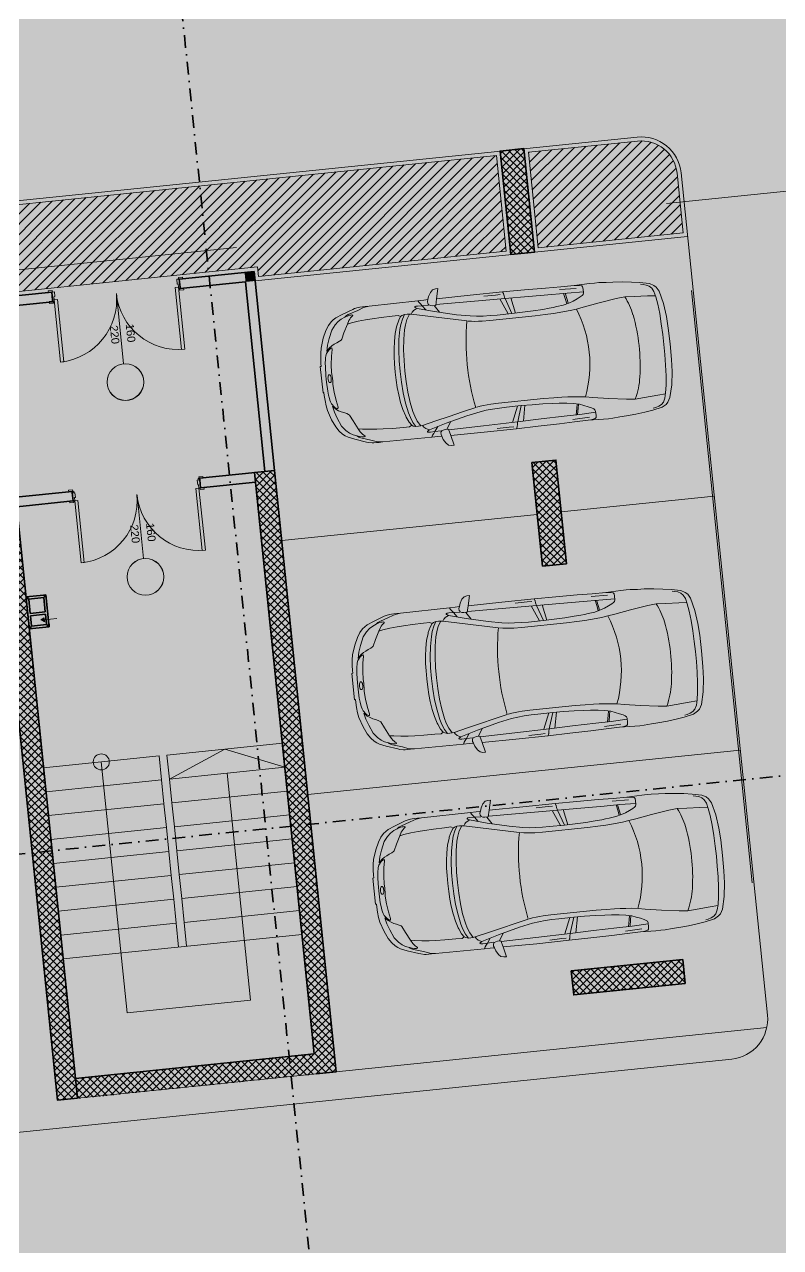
# Model space of a CAD drawing. Header units: millimetres. Extents: x 635850 to 824661, y -5878409 to -5774454.
# Drawn here: x 691446 to 700891, y -5816710 to -5801433 of the extents above; entities that cross this region are included whole.
import ezdxf

# ---------------------------------------------------------------- set-up
doc = ezdxf.new("R2010")
doc.units = ezdxf.units.MM
doc.header["$MEASUREMENT"] = 0
doc.linetypes.add('A - Long Dashed', pattern=[2750, 1500, -1250])
doc.linetypes.add('Dot & Dashed', pattern=[335.138881, 158.75, -88.194444, 0, -88.194437])
for name, color, linetype, lineweight in [('0_Pen_No__101', 252, 'Continuous', 13), ('0_Pen_No__11', 171, 'Continuous', 18), ('A - Ndertesa 3 - Shtyllat_Pen_No__101', 252, 'Continuous', 13), ('A - Ndertesa 3 - Shtyllat_Pen_No__22', 8, 'Continuous', 35), ('A - Ndertesa 3 -Muret_Pen_No__101', 252, 'Continuous', 13), ('A - Ndertesa 3 -Muret_Pen_No__22', 8, 'Continuous', 35), ('A-Ndertesa 3-Fill Bodrumi_Pen_No__121', 255, 'Continuous', 0)]:
    doc.layers.add(name, color=color, linetype=linetype, lineweight=lineweight)
for name, color, linetype, lineweight, true_color in [('0_Pen_No__102', 7, 'Continuous', 13, 0xcccccc), ('0_Pen_No__82', 7, 'Continuous', 20, 0xaaaaaa), ('0_Pen_No__88', 7, 'Continuous', 20, 0xfd4435), ('A - Ndertesa 2 - Veturat_Pen_No__102', 7, 'Continuous', 13, 0xcccccc), ('A - Ndertesa 3 - Bodrumi -1_Pen_No__102', 7, 'Continuous', 13, 0xcccccc), ('A - Ndertesa 3 - Veturat_Pen_No__102', 7, 'Continuous', 13, 0xcccccc), ('A - Ndertesa 3 -Mobilimi_Pen_No__168', 7, 'Continuous', 13, 0xfe847a), ('A - Ndertesa 3 -Muret_Pen_No__102', 7, 'Continuous', 13, 0xcccccc), ('A - Ndertesa 3 -Sanitaria_Pen_No__168', 7, 'Continuous', 13, 0xfe847a), ('A-Ndertesa 3-Prerjet_Pen_No__8', 7, 'Continuous', 35, 0xa80f02), ('ARCHICAD Door Markers_Pen_No__88', 7, 'Continuous', 20, 0xfd4435), ('ARCHICAD Doors_Pen_No__108', 7, 'Continuous', 13, 0xfd8379)]:
    doc.layers.add(name, color=color, linetype=linetype, lineweight=lineweight, true_color=true_color)
for name, color, linetype in [('A - Ndertesa 3 - Shtyllat', 7, 'Continuous'), ('A - Ndertesa 3 -Muret', 7, 'Continuous'), ('A-Ndertesa 3-Prerjet', 7, 'Continuous'), ('ARCHICAD Door Markers', 7, 'Continuous')]:
    doc.layers.add(name, color=color, linetype=linetype)
doc.styles.add('GENERATED_STYLE_2', font='arial.ttf')
pattern_1 = [(45, (664183.82, -5827429.525), (-63.6396, 63.6396), [])]
pattern_2 = [(45, (664183.82, -5827429.525), (-45.96194, 45.96194), []), (135, (664183.82, -5827429.525), (45.96194, 45.96194), [])]

# ---------------------------------------------------------------- blocks, each defined once
blk = doc.blocks.new('Wall_91', base_point=(692108, -5814846))
at = {"layer": 'A - Ndertesa 3 -Muret_Pen_No__101', "linetype": 'Continuous', "lineweight": 13}
h = blk.add_hatch(dxfattribs=at)
h.set_pattern_fill('Concrete_Block', color=252, style=0, pattern_type=2)
h.set_pattern_definition(pattern_2)
h.paths.add_polyline_path([(695091, -5814540), (692108, -5814846), (692108, -5814846), (695092, -5814540), (695091, -5814540)])
at = {"layer": 'A - Ndertesa 3 -Muret_Pen_No__101', "color": 252, "linetype": 'Continuous', "lineweight": 13, "flags": 128}
for points in [[(692108, -5814846), (695092, -5814540)], [(692108, -5814846), (692108, -5814846)]]:
    blk.add_lwpolyline(points, dxfattribs=at)
blk = doc.blocks.new('Metal Double Door 25_2')
at = {"layer": 'ARCHICAD Doors_Pen_No__108', "color": 11, "linetype": 'Continuous', "lineweight": 13, "true_color": 0xfd8379}
for p, q in [((-780, 780), (-780, 0)), ((-740, 780), (-780, 780)), ((-740, 0), (-740, 780)), ((740, 0), (740, 780)), ((740, 780), (780, 780)), ((780, 780), (780, 0)), ((-793, 39), (-843, 39)), ((-843, 39), (-843, 20)), ((-843, 20), (-793, 20)), ((-800, 20), (-843, 20)), ((-800, 20), (-843, 20)), ((-781, 20), (-800, 20)), ((-800, 20), (-800, 0)), ((-800, 0), (-800, 20)), ((-800, 0), (-800, 20)), ((-800, 0), (-781, 0)), ((-780, 0), (-800, 0)), ((-800, 0), (-800, -100)), ((-800, -100), (-800, 0)), ((-800, -100), (-800, 0)), ((-793, 20), (-793, 39)), ((-781, 0), (-781, 20)), ((-780, -40), (-780, 0)), ((-780, 0), (-740, 0)), ((780, 0), (740, 0)), ((800, 0), (780, 0)), ((780, 0), (780, -40)), ((800, 20), (781, 20)), ((781, 20), (781, 0)), ((781, 0), (800, 0)), ((843, 39), (793, 39)), ((793, 39), (793, 20)), ((793, 20), (843, 20)), ((800, 0), (800, 20)), ((800, 0), (800, 20)), ((800, 0), (800, 20)), ((800, 20), (843, 20)), ((800, 20), (843, 20)), ((800, -100), (800, 0)), ((800, -100), (800, 0)), ((800, -100), (800, 0)), ((843, 20), (843, 39)), ((-793, -100), (-843, -100)), ((-843, -100), (-843, -119)), ((-800, -100), (-843, -100)), ((-800, -100), (-843, -100)), ((-843, -119), (-793, -119)), ((-800, -100), (-768, -100)), ((-793, -119), (-793, -100)), ((-768, -40), (-780, -40)), ((-768, -100), (-768, -40)), ((780, -40), (768, -40)), ((768, -40), (768, -100)), ((768, -100), (800, -100)), ((843, -100), (793, -100)), ((793, -100), (793, -119)), ((793, -119), (843, -119)), ((800, -100), (843, -100)), ((800, -100), (843, -100)), ((843, -119), (843, -100))]:
    blk.add_line(p, q, dxfattribs=at)
for centre, start, end in [((-780, 0), 0, 90), ((780, 0), 90, 180)]:
    blk.add_arc(centre, 780, start, end, dxfattribs=at)
blk = doc.blocks.new('D Marker 25_15')
at = {"layer": 'ARCHICAD Door Markers_Pen_No__88', "color": 20, "lineweight": 20, "true_color": 0xfd4435, "char_height": 100, "attachment_point": 7, "rotation": 270, "style": 'GENERATED_STYLE_2'}
for s, insert in [('\\A1;{\\pql;\\pt0;\\fArial|b0|i0|c0|p34;220\\fArial|b0|i0|c0|p34;\\A1{\\H.66x;\\S^  ;}\\fArial|b0|i0|c0|p34;\\fArial|b0|i0|c0|p34;}', (-152, -492)), ('\\A1;{\\pql;\\pt0;\\fArial|b0|i0|c0|p34;160\\fArial|b0|i0|c0|p34;\\A1{\\H.66x;\\S^  ;}\\fArial|b0|i0|c0|p34;\\fArial|b0|i0|c0|p34;}', (48, -492))]:
    blk.add_mtext(s, dxfattribs=dict(at, insert=insert))
blk = doc.blocks.new('Wall_96', base_point=(687214, -5805365))
at = {"layer": 'A - Ndertesa 3 -Muret_Pen_No__102', "linetype": 'Continuous', "lineweight": 0, "true_color": 0xcccccc}
for points in [[(693379, -5804612), (693391, -5804732), (694207, -5804648), (694195, -5804529)], [(694195, -5804529), (694207, -5804648), (694314, -5804516)], [(694207, -5804648), (694326, -5804636), (694314, -5804516)], [(691084, -5804848), (691096, -5804967), (691799, -5804895), (691787, -5804776)], [(687202, -5805246), (687214, -5805365), (690798, -5804998), (690786, -5804878)]]:
    blk.add_hatch(color=254, dxfattribs=at).paths.add_polyline_path(points)
at = {"layer": 'A - Ndertesa 3 -Muret_Pen_No__22', "color": 8, "linetype": 'Continuous', "lineweight": 35}
for p, q in [((693379, -5804612), (693421, -5804608)), ((693379, -5804612), (693389, -5804712)), ((691787, -5804776), (691744, -5804780)), ((691787, -5804776), (691797, -5804875)), ((693389, -5804712), (693391, -5804732)), ((693391, -5804732), (693434, -5804727)), ((691799, -5804895), (691756, -5804899)), ((691797, -5804875), (691799, -5804895))]:
    blk.add_line(p, q, dxfattribs=at)
at = {"layer": 'A - Ndertesa 3 -Muret_Pen_No__22', "color": 8, "linetype": 'Continuous', "lineweight": 35, "flags": 128}
for points in [[(694314, -5804516), (693379, -5804612)], [(693391, -5804732), (694207, -5804648)], [(694314, -5804516), (694326, -5804636)], [(691787, -5804776), (691084, -5804848)], [(690786, -5804878), (687202, -5805246)], [(691096, -5804967), (691799, -5804895)], [(687214, -5805365), (690798, -5804998)]]:
    blk.add_lwpolyline(points, dxfattribs=at)
at = {"layer": 'ARCHICAD Door Markers', "color": 161, "lineweight": 25, "true_color": 0x40a5ff, "rotation": 5.857297054742179}
blk.add_blockref('D Marker 25_15', (692583, -5804694), dxfattribs=at)
at = {"layer": 'ARCHICAD Doors_Pen_No__108', "color": 11, "linetype": 'Continuous', "lineweight": 13, "true_color": 0xfd8379, "xscale": -1, "zscale": 1000, "rotation": 185.8572970547422}
blk.add_blockref('Metal Double Door 25_2', (692593, -5804793), dxfattribs=at)
blk = doc.blocks.new('Wall_97', base_point=(694207, -5804648))
at = {"layer": 'A - Ndertesa 3 -Muret_Pen_No__102', "linetype": 'Continuous', "lineweight": 0, "true_color": 0xcccccc}
blk.add_hatch(color=254, dxfattribs=at).paths.add_polyline_path([(694207, -5804648), (694450, -5807017), (694569, -5807005), (694326, -5804636)])
at = {"layer": 'A - Ndertesa 3 -Muret_Pen_No__22', "color": 8, "linetype": 'Continuous', "lineweight": 35, "flags": 128}
for points in [[(694207, -5804648), (694450, -5807017)], [(694569, -5807005), (694326, -5804636)]]:
    blk.add_lwpolyline(points, dxfattribs=at)
blk = doc.blocks.new('Wall_113', base_point=(691506, -5808981))
at = {"layer": 'A - Ndertesa 3 -Muret_Pen_No__102', "linetype": 'Continuous', "lineweight": 0, "true_color": 0xcccccc}
for points in [[(691536, -5808978), (691725, -5808958), (691722, -5808928), (691533, -5808948)], [(691752, -5808925), (691722, -5808928), (691755, -5808955)], [(691722, -5808928), (691725, -5808958), (691755, -5808955)], [(691533, -5808948), (691503, -5808951), (691506, -5808981)], [(691533, -5808948), (691506, -5808981), (691536, -5808978)]]:
    blk.add_hatch(color=254, dxfattribs=at).paths.add_polyline_path(points)
at = {"layer": 'A - Ndertesa 3 -Muret_Pen_No__22', "color": 8, "linetype": 'Continuous', "lineweight": 35, "flags": 128}
for points in [[(691722, -5808928), (691533, -5808948)], [(691755, -5808955), (691752, -5808925)], [(691506, -5808981), (691503, -5808951)], [(691506, -5808981), (691755, -5808955)]]:
    blk.add_lwpolyline(points, dxfattribs=at)
blk = doc.blocks.new('Wall_114', base_point=(691755, -5808955))
at = {"layer": 'A - Ndertesa 3 -Muret_Pen_No__102', "linetype": 'Continuous', "lineweight": 0, "true_color": 0xcccccc}
for points in [[(691684, -5808560), (691687, -5808590), (691714, -5808557)], [(691687, -5808590), (691717, -5808587), (691714, -5808557)], [(691752, -5808925), (691717, -5808587), (691687, -5808590), (691722, -5808928)]]:
    blk.add_hatch(color=254, dxfattribs=at).paths.add_polyline_path(points)
at = {"layer": 'A - Ndertesa 3 -Muret_Pen_No__22', "color": 8, "linetype": 'Continuous', "lineweight": 35, "flags": 128}
for points in [[(691714, -5808557), (691684, -5808560)], [(691687, -5808590), (691706, -5808769)], [(691752, -5808925), (691714, -5808557)], [(691709, -5808799), (691722, -5808928)]]:
    blk.add_lwpolyline(points, dxfattribs=at)
blk = doc.blocks.new('Wall_115', base_point=(691714, -5808557))
at = {"layer": 'A - Ndertesa 3 -Muret_Pen_No__102', "linetype": 'Continuous', "lineweight": 0, "true_color": 0xcccccc}
for points in [[(691465, -5808583), (691498, -5808610), (691495, -5808580)], [(691498, -5808610), (691465, -5808583), (691468, -5808613)], [(691684, -5808560), (691495, -5808580), (691498, -5808610), (691687, -5808590)]]:
    blk.add_hatch(color=254, dxfattribs=at).paths.add_polyline_path(points)
at = {"layer": 'A - Ndertesa 3 -Muret_Pen_No__22', "color": 8, "linetype": 'Continuous', "lineweight": 35, "flags": 128}
for points in [[(691684, -5808560), (691465, -5808583)], [(691465, -5808583), (691468, -5808613)], [(691498, -5808610), (691687, -5808590)]]:
    blk.add_lwpolyline(points, dxfattribs=at)
blk = doc.blocks.new('Wall_116', base_point=(691465, -5808583))
at = {"layer": 'A - Ndertesa 3 -Muret_Pen_No__102', "linetype": 'Continuous', "lineweight": 0, "true_color": 0xcccccc}
blk.add_hatch(color=254, dxfattribs=at).paths.add_polyline_path([(691468, -5808613), (691503, -5808951), (691533, -5808948), (691498, -5808610)])
at = {"layer": 'A - Ndertesa 3 -Muret_Pen_No__22', "color": 8, "linetype": 'Continuous', "lineweight": 35, "flags": 128}
for points in [[(691468, -5808613), (691503, -5808951)], [(691517, -5808789), (691498, -5808610)], [(691533, -5808948), (691520, -5808819)]]:
    blk.add_lwpolyline(points, dxfattribs=at)
blk = doc.blocks.new('Wall_117', base_point=(691487, -5808792))
at = {"layer": 'A - Ndertesa 3 -Muret_Pen_No__102', "linetype": 'Continuous', "lineweight": 0, "true_color": 0xcccccc}
blk.add_hatch(color=254, dxfattribs=at).paths.add_polyline_path([(691520, -5808819), (691709, -5808799), (691706, -5808769), (691517, -5808789)])
at = {"layer": 'A - Ndertesa 3 -Muret_Pen_No__22', "color": 8, "linetype": 'Continuous', "lineweight": 35, "flags": 128}
for points in [[(691706, -5808769), (691517, -5808789)], [(691520, -5808819), (691709, -5808799)]]:
    blk.add_lwpolyline(points, dxfattribs=at)
blk = doc.blocks.new('Column_110', base_point=(697603, -5803646))
at = {"layer": 'A - Ndertesa 3 - Shtyllat_Pen_No__101', "linetype": 'Continuous', "lineweight": 13}
h = blk.add_hatch(dxfattribs=at)
h.set_pattern_fill('Concrete_Block', color=252, style=0, pattern_type=2)
h.set_pattern_definition(pattern_2)
h.paths.add_polyline_path([(697520, -5804308), (697818, -5804277), (697685, -5802984), (697387, -5803014)])
at = {"layer": 'A - Ndertesa 3 - Shtyllat_Pen_No__22', "color": 8, "linetype": 'Continuous', "lineweight": 35, "flags": 128}
blk.add_lwpolyline([(697520, -5804308), (697818, -5804277), (697685, -5802984), (697387, -5803014)], close=True, dxfattribs=at)
blk = doc.blocks.new('Column_111', base_point=(698988, -5813334))
at = {"layer": 'A - Ndertesa 3 - Shtyllat_Pen_No__101', "linetype": 'Continuous', "lineweight": 13}
h = blk.add_hatch(dxfattribs=at)
h.set_pattern_fill('Concrete_Block', color=252, style=0, pattern_type=2)
h.set_pattern_definition(pattern_2)
h.paths.add_polyline_path([(699700, -5813411), (699669, -5813113), (698277, -5813256), (698307, -5813554)])
at = {"layer": 'A - Ndertesa 3 - Shtyllat_Pen_No__22', "color": 8, "linetype": 'Continuous', "lineweight": 35, "flags": 128}
blk.add_lwpolyline([(699700, -5813411), (699669, -5813113), (698277, -5813256), (698307, -5813554)], close=True, dxfattribs=at)
blk = doc.blocks.new('Column_116', base_point=(698002, -5807537))
at = {"layer": 'A - Ndertesa 3 - Shtyllat_Pen_No__101', "linetype": 'Continuous', "lineweight": 13}
h = blk.add_hatch(dxfattribs=at)
h.set_pattern_fill('Concrete_Block', color=252, style=0, pattern_type=2)
h.set_pattern_definition(pattern_2)
h.paths.add_polyline_path([(697919, -5808199), (698217, -5808168), (698085, -5806875), (697786, -5806906)])
at = {"layer": 'A - Ndertesa 3 - Shtyllat_Pen_No__22', "color": 8, "linetype": 'Continuous', "lineweight": 35, "flags": 128}
blk.add_lwpolyline([(697919, -5808199), (698217, -5808168), (698085, -5806875), (697786, -5806906)], close=True, dxfattribs=at)
blk = doc.blocks.new('Column_123', base_point=(691598, -5811104))
at = {"layer": 'A - Ndertesa 3 - Shtyllat_Pen_No__101', "linetype": 'Continuous', "lineweight": 13}
h = blk.add_hatch(dxfattribs=at)
h.set_pattern_fill('Concrete_Block', color=252, style=0, pattern_type=2)
h.set_pattern_definition(pattern_2)
h.paths.add_polyline_path([(691089, -5807362), (691859, -5814871), (692108, -5814846), (692082, -5814597), (691338, -5807336)])
at = {"layer": 'A - Ndertesa 3 - Shtyllat_Pen_No__22', "color": 8, "linetype": 'Continuous', "lineweight": 35, "flags": 128}
blk.add_lwpolyline([(692082, -5814597), (691338, -5807336), (691089, -5807362), (691859, -5814871), (692108, -5814846)], dxfattribs=at)
blk = doc.blocks.new('Column_124', base_point=(694830, -5810772))
at = {"layer": 'A - Ndertesa 3 - Shtyllat_Pen_No__101', "linetype": 'Continuous', "lineweight": 13}
h = blk.add_hatch(dxfattribs=at)
h.set_pattern_fill('Concrete_Block', color=252, style=0, pattern_type=2)
h.set_pattern_definition(pattern_2)
h.paths.add_polyline_path([(694321, -5807030), (695065, -5814291), (695066, -5814291), (695091, -5814540), (695340, -5814514), (694569, -5807005)])
h = blk.add_hatch(dxfattribs=at)
h.set_pattern_fill('Concrete_Block', color=252, style=0, pattern_type=2)
h.set_pattern_definition(pattern_2)
h.paths.add_polyline_path([(695065, -5814291), (695091, -5814540), (695091, -5814540), (695066, -5814291)])
at = {"layer": 'A - Ndertesa 3 - Shtyllat_Pen_No__22', "color": 8, "linetype": 'Continuous', "lineweight": 35, "flags": 128}
blk.add_lwpolyline([(695091, -5814540), (695340, -5814514), (694569, -5807005), (694321, -5807030), (695065, -5814291)], dxfattribs=at)
blk = doc.blocks.new('Column_129', base_point=(697603, -5803646))
at = {"layer": 'A - Ndertesa 3 - Shtyllat_Pen_No__101', "linetype": 'Continuous', "lineweight": 13}
h = blk.add_hatch(dxfattribs=at)
h.set_pattern_fill('Concrete_Block', color=252, style=0, pattern_type=2)
h.set_pattern_definition(pattern_2)
h.paths.add_polyline_path([(697520, -5804308), (697818, -5804277), (697685, -5802984), (697387, -5803014)])
at = {"layer": 'A - Ndertesa 3 - Shtyllat_Pen_No__22', "color": 8, "linetype": 'Continuous', "lineweight": 35, "flags": 128}
blk.add_lwpolyline([(697520, -5804308), (697818, -5804277), (697685, -5802984), (697387, -5803014)], close=True, dxfattribs=at)
blk = doc.blocks.new('Column_130', base_point=(698002, -5807537))
at = {"layer": 'A - Ndertesa 3 - Shtyllat_Pen_No__101', "linetype": 'Continuous', "lineweight": 13}
h = blk.add_hatch(dxfattribs=at)
h.set_pattern_fill('Concrete_Block', color=252, style=0, pattern_type=2)
h.set_pattern_definition(pattern_2)
h.paths.add_polyline_path([(697919, -5808199), (698217, -5808168), (698085, -5806875), (697786, -5806906)])
at = {"layer": 'A - Ndertesa 3 - Shtyllat_Pen_No__22', "color": 8, "linetype": 'Continuous', "lineweight": 35, "flags": 128}
blk.add_lwpolyline([(697919, -5808199), (698217, -5808168), (698085, -5806875), (697786, -5806906)], close=True, dxfattribs=at)
blk = doc.blocks.new('Column_135', base_point=(691598, -5811104))
at = {"layer": 'A - Ndertesa 3 - Shtyllat_Pen_No__101', "linetype": 'Continuous', "lineweight": 13}
h = blk.add_hatch(dxfattribs=at)
h.set_pattern_fill('Concrete_Block', color=252, style=0, pattern_type=2)
h.set_pattern_definition(pattern_2)
h.paths.add_polyline_path([(691089, -5807362), (691859, -5814871), (692108, -5814846), (692082, -5814597), (691338, -5807336)])
at = {"layer": 'A - Ndertesa 3 - Shtyllat_Pen_No__22', "color": 8, "linetype": 'Continuous', "lineweight": 35, "flags": 128}
blk.add_lwpolyline([(692082, -5814597), (691338, -5807336), (691089, -5807362), (691859, -5814871), (692108, -5814846)], dxfattribs=at)
blk = doc.blocks.new('Column_136', base_point=(694830, -5810772))
at = {"layer": 'A - Ndertesa 3 - Shtyllat_Pen_No__101', "linetype": 'Continuous', "lineweight": 13}
h = blk.add_hatch(dxfattribs=at)
h.set_pattern_fill('Concrete_Block', color=252, style=0, pattern_type=2)
h.set_pattern_definition(pattern_2)
h.paths.add_polyline_path([(694321, -5807030), (695065, -5814291), (695066, -5814291), (695091, -5814540), (695340, -5814514), (694569, -5807005)])
h = blk.add_hatch(dxfattribs=at)
h.set_pattern_fill('Concrete_Block', color=252, style=0, pattern_type=2)
h.set_pattern_definition(pattern_2)
h.paths.add_polyline_path([(695065, -5814291), (695091, -5814540), (695091, -5814540), (695066, -5814291)])
at = {"layer": 'A - Ndertesa 3 - Shtyllat_Pen_No__22', "color": 8, "linetype": 'Continuous', "lineweight": 35, "flags": 128}
blk.add_lwpolyline([(695091, -5814540), (695340, -5814514), (694569, -5807005), (694321, -5807030), (695065, -5814291)], dxfattribs=at)
blk = doc.blocks.new('Column_137', base_point=(693587, -5814569))
at = {"layer": 'A - Ndertesa 3 - Shtyllat_Pen_No__101', "linetype": 'Continuous', "lineweight": 13}
h = blk.add_hatch(dxfattribs=at)
h.set_pattern_fill('Concrete_Block', color=252, style=0, pattern_type=2)
h.set_pattern_definition(pattern_2)
h.paths.add_polyline_path([(695065, -5814291), (692082, -5814597), (692082, -5814597), (695065, -5814291)])
h = blk.add_hatch(dxfattribs=at)
h.set_pattern_fill('Concrete_Block', color=252, style=0, pattern_type=2)
h.set_pattern_definition(pattern_2)
h.paths.add_polyline_path([(692082, -5814597), (692108, -5814846), (695091, -5814540), (695065, -5814291)])
at = {"layer": 'A - Ndertesa 3 - Shtyllat_Pen_No__22', "color": 8, "linetype": 'Continuous', "lineweight": 35, "flags": 128}
for points in [[(695065, -5814291), (695065, -5814291), (692082, -5814597), (692082, -5814597)], [(692082, -5814597), (692108, -5814846)]]:
    blk.add_lwpolyline(points, dxfattribs=at)
blk = doc.blocks.new('Car 05 25_2')
at = {"layer": 'A - Ndertesa 2 - Veturat_Pen_No__102', "color": 254, "linetype": 'Continuous', "lineweight": 13, "true_color": 0xcccccc}
for p, q in [((-627, 772), (-665, 761)), ((-595, 778), (-627, 772)), ((125, 791), (129, 820)), ((126, 744), (125, 791)), ((129, 820), (139, 832)), ((139, 832), (165, 840)), ((165, 840), (195, 844)), ((195, 844), (231, 846)), ((211, 809), (418, 816)), ((522, 765), (327, 762)), ((814, 769), (522, 765)), ((1109, 774), (814, 769)), ((1036, 773), (997, 579)), ((1042, 578), (1108, 774)), ((1173, 775), (1090, 578)), ((1115, 809), (1109, 774)), ((1109, 774), (1538, 780)), ((1120, 833), (1115, 809)), ((1121, 838), (1120, 836)), ((1120, 836), (1120, 833)), ((1130, 859), (1121, 838)), ((1163, 830), (1220, 829)), ((1220, 829), (1370, 831)), ((1538, 780), (1975, 786)), ((1939, 686), (1996, 777)), ((1958, 858), (1977, 777)), ((1977, 777), (2020, 777)), ((2020, 777), (2044, 783)), ((2044, 783), (2063, 792)), ((2063, 792), (2070, 800)), ((2069, 788), (2065, 794)), ((2075, 836), (2068, 858)), ((2069, 788), (2148, 790)), ((2070, 800), (2075, 809)), ((2075, 809), (2075, 836)), ((2107, 732), (2148, 790)), ((2148, 790), (2167, 814)), ((2148, 790), (2206, 792)), ((2167, 814), (2182, 834)), ((2182, 834), (2193, 856)), ((2206, 792), (2227, 791)), ((2227, 770), (2214, 763)), ((2227, 791), (2233, 790)), ((2234, 774), (2227, 770)), ((2233, 790), (2238, 787)), ((2238, 777), (2234, 774)), ((2241, 784), (2238, 787)), ((2238, 777), (2241, 781)), ((2241, 781), (2241, 784)), ((2808, 853), (2877, 843)), ((2877, 843), (2954, 814)), ((2904, 833), (2905, 833)), ((2954, 814), (3076, 775)), ((3024, 762), (3035, 765)), ((3035, 765), (3047, 764)), ((3100, 763), (3076, 775)), ((-768, 602), (-751, 670)), ((-764, 617), (-666, 624)), ((-729, 716), (-751, 670)), ((-701, 743), (-729, 716)), ((-665, 761), (-701, 743)), ((-666, 624), (-501, 634)), ((-501, 634), (-383, 642)), ((-383, 642), (-274, 631)), ((-274, 631), (-56, 601)), ((327, 762), (125, 756)), ((132, 723), (126, 744)), ((147, 711), (132, 723)), ((171, 697), (147, 711)), ((213, 677), (171, 697)), ((266, 655), (213, 677)), ((319, 636), (266, 655)), ((393, 618), (319, 636)), ((339, 683), (330, 634)), ((355, 762), (339, 683)), ((357, 683), (347, 629)), ((373, 763), (357, 683)), ((475, 607), (393, 618)), ((1730, 634), (1562, 601)), ((2000, 702), (1730, 634)), ((1780, 582), (1953, 621)), ((1953, 621), (2122, 660)), ((2000, 702), (2214, 763)), ((2122, 660), (2294, 698)), ((2214, 763), (2238, 752)), ((2238, 752), (2259, 740)), ((2259, 740), (2269, 731)), ((2269, 731), (2279, 722)), ((2279, 722), (2294, 698)), ((2294, 698), (2317, 701)), ((2294, 698), (2294, 698)), ((2317, 701), (2346, 703)), ((2355, 640), (2317, 701)), ((2346, 703), (2379, 702)), ((2380, 575), (2355, 640)), ((2410, 649), (2379, 702)), ((2379, 702), (2411, 694)), ((2436, 583), (2410, 649)), ((2411, 694), (2411, 694)), ((2429, 682), (2411, 694)), ((2429, 682), (2457, 700)), ((2429, 682), (2429, 682)), ((2429, 682), (2457, 640)), ((2457, 700), (2535, 698)), ((2457, 640), (2487, 574)), ((2535, 698), (2535, 698)), ((2535, 698), (2673, 696)), ((2673, 696), (2787, 691)), ((2787, 691), (2868, 687)), ((2868, 687), (2960, 679)), ((2960, 679), (2868, 687)), ((2960, 679), (3047, 666)), ((3022, 758), (3024, 762)), ((3024, 754), (3022, 758)), ((3038, 743), (3024, 754)), ((3051, 731), (3038, 743)), ((3047, 764), (3061, 763)), ((3047, 666), (3100, 657)), ((3065, 715), (3051, 731)), ((3061, 763), (3090, 757)), ((3077, 698), (3065, 715)), ((3100, 657), (3077, 698)), ((3090, 757), (3108, 751)), ((3114, 753), (3100, 763)), ((3153, 554), (3100, 657)), ((3108, 751), (3123, 746)), ((3123, 746), (3114, 753)), ((3170, 727), (3123, 746)), ((3212, 701), (3170, 727)), ((3254, 663), (3212, 701)), ((3302, 603), (3254, 663)), ((-783, 510), (-795, 391)), ((-768, 602), (-783, 510)), ((-56, 601), (146, 567)), ((146, 567), (233, 552)), ((233, 552), (315, 541)), ((315, 541), (384, 535)), ((384, 535), (454, 530)), ((454, 530), (526, 526)), ((521, 602), (475, 607)), ((570, 597), (521, 602)), ((526, 526), (628, 522)), ((653, 591), (570, 597)), ((628, 522), (757, 518)), ((773, 585), (653, 591)), ((757, 518), (1323, 518)), ((907, 580), (773, 585)), ((1042, 578), (907, 580)), ((1228, 578), (1042, 578)), ((1316, 580), (1228, 578)), ((1403, 584), (1316, 580)), ((1323, 518), (1420, 522)), ((1484, 590), (1403, 584)), ((1420, 522), (1467, 524)), ((1467, 524), (1511, 528)), ((1562, 601), (1484, 590)), ((1511, 528), (1554, 533)), ((1554, 533), (1597, 541)), ((1597, 541), (1597, 541)), ((1611, 544), (1780, 582)), ((2397, 514), (2380, 575)), ((2419, 396), (2397, 514)), ((2454, 522), (2436, 583)), ((2478, 401), (2454, 522)), ((2487, 574), (2492, 562)), ((2492, 562), (2518, 477)), ((2518, 477), (2538, 384)), ((3190, 476), (3153, 554)), ((3199, 467), (3190, 476)), ((3221, 454), (3199, 467)), ((3302, 603), (3346, 501)), ((3346, 501), (3374, 420)), ((-795, 391), (-802, 259)), ((2434, 266), (2419, 396)), ((2494, 269), (2478, 401)), ((2538, 384), (2551, 286)), ((3256, 439), (3221, 454)), ((3288, 425), (3256, 439)), ((3319, 408), (3288, 425)), ((3353, 384), (3319, 408)), ((3325, 377), (3321, 370)), ((3321, 370), (3321, 362)), ((3321, 362), (3338, 277)), ((3328, 380), (3325, 377)), ((3338, 379), (3328, 380)), ((3364, 358), (3338, 379)), ((3377, 360), (3353, 384)), ((3397, 316), (3364, 358)), ((3391, 344), (3374, 420)), ((3391, 344), (3377, 360)), ((3408, 289), (3397, 316)), ((-802, 259), (-807, 125)), ((2442, 132), (2434, 266)), ((2503, 133), (2494, 269)), ((2551, 286), (2560, 194)), ((2560, 194), (2564, 101)), ((3338, 277), (3352, 173)), ((3352, 173), (3358, 76)), ((3408, 289), (3414, 267)), ((3414, 267), (3418, 243)), ((3418, 243), (3424, 201)), ((3424, 201), (3428, 152)), ((-807, 125), (-808, 0)), ((-807, -125), (-808, 0)), ((2444, 0), (2442, 132)), ((2444, 0), (2442, -132)), ((2506, 0), (2503, 133)), ((2564, 101), (2566, 0)), ((2564, -101), (2566, 0)), ((3354, 28), (3358, 76)), ((3354, 28), (3354, -1)), ((3354, -28), (3354, 1)), ((3371, 12), (3370, -1)), ((3371, -12), (3370, 1)), ((3372, 24), (3371, 12)), ((3376, 39), (3372, 24)), ((3382, 47), (3376, 39)), ((3386, 48), (3382, 47)), ((3386, 48), (3394, 48)), ((3399, 47), (3394, 48)), ((3404, 39), (3399, 47)), ((3404, 39), (3408, 24)), ((3408, 24), (3410, 8)), ((3410, 8), (3410, 0)), ((3432, 40), (3428, 152)), ((3432, 57), (3432, 57)), ((3432, 0), (3432, 40)), ((3432, 0), (3432, -40)), ((-802, -259), (-807, -125)), ((2442, -132), (2434, -266)), ((2503, -133), (2494, -269)), ((2506, 0), (2503, -133)), ((2560, -194), (2564, -101)), ((3352, -173), (3358, -76)), ((3354, -28), (3358, -76)), ((3372, -24), (3371, -12)), ((3376, -39), (3372, -24)), ((3382, -47), (3376, -39)), ((3386, -48), (3382, -47)), ((3386, -48), (3394, -48)), ((3399, -47), (3394, -48)), ((3404, -39), (3399, -47)), ((3404, -39), (3408, -24)), ((3408, -24), (3410, -8)), ((3410, -8), (3410, 0)), ((3424, -201), (3428, -152)), ((3432, -40), (3428, -152)), ((3432, -57), (3432, -57)), ((-795, -391), (-802, -259)), ((2434, -266), (2419, -396)), ((2494, -269), (2478, -401)), ((2538, -384), (2551, -286)), ((2551, -286), (2560, -194)), ((3321, -362), (3338, -277)), ((3338, -277), (3352, -173)), ((3408, -289), (3397, -316)), ((3408, -289), (3414, -267)), ((3414, -267), (3418, -243)), ((3418, -243), (3424, -201)), ((-783, -510), (-795, -391)), ((2419, -396), (2397, -514)), ((2478, -401), (2454, -522)), ((2518, -477), (2538, -384)), ((3221, -454), (3199, -467)), ((3256, -439), (3221, -454)), ((3288, -425), (3256, -439)), ((3319, -408), (3288, -425)), ((3353, -384), (3319, -408)), ((3321, -370), (3321, -362)), ((3325, -377), (3321, -370)), ((3328, -380), (3325, -377)), ((3338, -379), (3328, -380)), ((3364, -358), (3338, -379)), ((3346, -501), (3374, -420)), ((3377, -360), (3353, -384)), ((3397, -316), (3364, -358)), ((3391, -344), (3374, -420)), ((3391, -344), (3377, -360)), ((-768, -602), (-783, -510)), ((-768, -602), (-751, -670)), ((-274, -631), (-56, -601)), ((-56, -601), (146, -567)), ((146, -567), (233, -552)), ((233, -552), (315, -541)), ((315, -541), (384, -535)), ((384, -535), (454, -530)), ((475, -607), (393, -618)), ((454, -530), (526, -526)), ((521, -602), (475, -607)), ((570, -597), (521, -602)), ((526, -526), (628, -522)), ((653, -591), (570, -597)), ((628, -522), (757, -518)), ((773, -585), (653, -591)), ((757, -518), (1323, -518)), ((907, -580), (773, -585)), ((1042, -578), (907, -580)), ((1036, -773), (997, -579)), ((1042, -578), (1108, -774)), ((1228, -578), (1042, -578)), ((1173, -775), (1090, -578)), ((1316, -580), (1228, -578)), ((1403, -584), (1316, -580)), ((1323, -518), (1420, -522)), ((1484, -590), (1403, -584)), ((1420, -522), (1467, -524)), ((1467, -524), (1511, -528)), ((1562, -601), (1484, -590)), ((1511, -528), (1554, -533)), ((1554, -533), (1597, -541)), ((1730, -634), (1562, -601)), ((1597, -541), (1597, -541)), ((1611, -544), (1780, -582)), ((1780, -582), (1953, -621)), ((2380, -575), (2355, -640)), ((2397, -514), (2380, -575)), ((2436, -583), (2410, -649)), ((2454, -522), (2436, -583)), ((2457, -640), (2487, -574)), ((2487, -574), (2492, -562)), ((2492, -562), (2518, -477)), ((3153, -554), (3100, -657)), ((3190, -476), (3153, -554)), ((3199, -467), (3190, -476)), ((3302, -603), (3254, -663)), ((3302, -603), (3346, -501)), ((-764, -617), (-666, -624)), ((-729, -716), (-751, -670)), ((-701, -743), (-729, -716)), ((-665, -761), (-701, -743)), ((-666, -624), (-501, -634)), ((-627, -772), (-665, -761)), ((-501, -634), (-383, -642)), ((-383, -642), (-274, -631)), ((126, -744), (125, -791)), ((327, -762), (125, -756)), ((132, -723), (126, -744)), ((147, -711), (132, -723)), ((171, -697), (147, -711)), ((213, -677), (171, -697)), ((266, -655), (213, -677)), ((319, -636), (266, -655)), ((393, -618), (319, -636)), ((522, -765), (327, -762)), ((339, -683), (330, -634)), ((355, -762), (339, -683)), ((357, -683), (347, -629)), ((373, -763), (357, -683)), ((2000, -702), (1730, -634)), ((1939, -686), (1996, -777)), ((1953, -621), (2122, -660)), ((2000, -702), (2214, -763)), ((2107, -732), (2148, -790)), ((2122, -660), (2294, -698)), ((2214, -763), (2238, -752)), ((2227, -770), (2214, -763)), ((2238, -752), (2259, -740)), ((2259, -740), (2269, -731)), ((2269, -731), (2279, -722)), ((2279, -722), (2294, -698)), ((2294, -698), (2317, -701)), ((2294, -698), (2294, -698)), ((2355, -640), (2317, -701)), ((2317, -701), (2346, -703)), ((2346, -703), (2379, -702)), ((2410, -649), (2379, -702)), ((2379, -702), (2411, -694)), ((2429, -682), (2411, -694)), ((2411, -694), (2411, -694)), ((2429, -682), (2457, -640)), ((2429, -682), (2429, -682)), ((2429, -682), (2457, -700)), ((2457, -700), (2535, -698)), ((2535, -698), (2673, -696)), ((2535, -698), (2535, -698)), ((2673, -696), (2787, -691)), ((2787, -691), (2868, -687)), ((2868, -687), (2960, -679)), ((2960, -679), (2868, -687)), ((2960, -679), (3047, -666)), ((3024, -754), (3022, -758)), ((3022, -758), (3024, -762)), ((3038, -743), (3024, -754)), ((3024, -762), (3035, -765)), ((3035, -765), (3047, -764)), ((3051, -731), (3038, -743)), ((3047, -666), (3100, -657)), ((3047, -764), (3061, -763)), ((3065, -715), (3051, -731)), ((3061, -763), (3090, -757)), ((3077, -698), (3065, -715)), ((3100, -763), (3076, -775)), ((3100, -657), (3077, -698)), ((3090, -757), (3108, -751)), ((3114, -753), (3100, -763)), ((3108, -751), (3123, -746)), ((3123, -746), (3114, -753)), ((3170, -727), (3123, -746)), ((3212, -701), (3170, -727)), ((3254, -663), (3212, -701)), ((-595, -778), (-627, -772)), ((125, -791), (129, -820)), ((129, -820), (139, -832)), ((139, -832), (165, -840)), ((165, -840), (195, -844)), ((195, -844), (231, -846)), ((211, -809), (418, -816)), ((814, -769), (522, -765)), ((1109, -774), (814, -769)), ((1109, -774), (1538, -780)), ((1115, -809), (1109, -774)), ((1120, -833), (1115, -809)), ((1120, -836), (1120, -833)), ((1121, -838), (1120, -836)), ((1130, -859), (1121, -838)), ((1163, -830), (1220, -829)), ((1220, -829), (1370, -831)), ((1538, -780), (1975, -786)), ((1958, -858), (1977, -777)), ((1977, -777), (2020, -777)), ((2020, -777), (2044, -783)), ((2044, -783), (2063, -792)), ((2063, -792), (2070, -800)), ((2069, -788), (2065, -794)), ((2075, -836), (2068, -858)), ((2069, -788), (2148, -790)), ((2070, -800), (2075, -809)), ((2075, -809), (2075, -836)), ((2148, -790), (2167, -814)), ((2148, -790), (2206, -792)), ((2167, -814), (2182, -834)), ((2182, -834), (2193, -856)), ((2206, -792), (2227, -791)), ((2234, -774), (2227, -770)), ((2227, -791), (2233, -790)), ((2233, -790), (2238, -787)), ((2238, -777), (2234, -774)), ((2238, -777), (2241, -781)), ((2241, -784), (2238, -787)), ((2241, -781), (2241, -784)), ((2808, -853), (2877, -843)), ((2877, -843), (2954, -814)), ((2954, -814), (3076, -775))]:
    blk.add_line(p, q, dxfattribs=at)
at = {"layer": 'A - Ndertesa 2 - Veturat_Pen_No__102', "color": 254, "linetype": 'Continuous', "lineweight": 13, "true_color": 0xcccccc, "flags": 128}
blk.add_lwpolyline([(-483, -817), (-372, -830), (-252, -841), (-168, -845), (-78, -851), (-24, -852), (40, -852), (231, -846), (400, -848), (591, -852), (857, -856), (1130, -859), (1536, -860), (1958, -858), (1929, -983), (1961, -983), (1997, -975), (2027, -945), (2055, -898), (2068, -858), (2120, -857), (2193, -856), (2808, -853), (2856, -853), (2891, -853), (2923, -852), (2945, -849), (2990, -840), (3014, -833), (3154, -783), (3236, -748), (3269, -728), (3299, -706), (3337, -663), (3374, -604), (3418, -513), (3457, -393), (3468, -331), (3474, -264), (3478, -200), (3479, -165), (3490, -165), (3490, 165), (3479, 165), (3478, 200), (3474, 264), (3468, 331), (3457, 393), (3418, 513), (3374, 604), (3337, 663), (3299, 706), (3269, 728), (3236, 748), (3154, 783), (3014, 833), (2990, 840), (2945, 849), (2923, 852), (2891, 853), (2856, 853), (2808, 853), (2193, 856), (2120, 857), (2068, 858), (2055, 898), (2027, 945), (1997, 975), (1961, 983), (1929, 983), (1958, 858), (1536, 860), (1130, 859), (857, 856), (591, 852), (400, 848), (231, 846), (40, 852), (-24, 852), (-78, 851), (-168, 845), (-252, 841), (-372, 830), (-483, 817), (-585, 801), (-706, 776), (-758, 747), (-785, 722), (-815, 668), (-855, 511), (-875, 345), (-883, 195), (-885, 0), (-883, -195), (-875, -345), (-855, -511), (-815, -668), (-785, -722), (-758, -747), (-706, -776), (-585, -801)], close=True, dxfattribs=at)
at = {"layer": 'A - Ndertesa 2 - Veturat_Pen_No__102', "color": 254, "linetype": 'Continuous', "lineweight": 13, "true_color": 0xcccccc}
for centre, radius, start, end in [((493, 218), 973, 154.1545, 170.9117), ((1650, 0), 1520, 158.6992, 201.3008), ((-1245, 0), 2907, 349.2142, 10.7858), ((1856, -2), 2354, 170.8804, 189.9223), ((493, -218), 973, 191.2305, 205.8455)]:
    blk.add_arc(centre, radius, start, end, dxfattribs=at)
blk = doc.blocks.new('Polyline_26', base_point=(691650, -5808871))
at = {"layer": '0_Pen_No__101', "linetype": 'Continuous', "lineweight": 13}
blk.add_hatch(color=252, dxfattribs=at).paths.add_polyline_path([(691650, -5808871), (691696, -5808892), (691691, -5808842)])
at = {"layer": '0_Pen_No__101', "color": 252, "linetype": 'Continuous', "lineweight": 13}
for p, q in [((691650, -5808871), (691691, -5808842)), ((691650, -5808871), (691696, -5808892)), ((691691, -5808842), (691696, -5808892))]:
    blk.add_line(p, q, dxfattribs=at)
at = {"layer": '0_Pen_No__82', "color": 253, "linetype": 'Continuous', "lineweight": 20, "true_color": 0xaaaaaa, "flags": 128}
blk.add_lwpolyline([(691693, -5808867), (691849, -5808851)], dxfattribs=at)
blk = doc.blocks.new('Metal Double Door 25_3')
at = {"layer": 'ARCHICAD Doors_Pen_No__108', "color": 11, "linetype": 'Continuous', "lineweight": 13, "true_color": 0xfd8379}
for p, q in [((-780, 780), (-780, 0)), ((-740, 780), (-780, 780)), ((-740, 0), (-740, 780)), ((740, 0), (740, 780)), ((740, 780), (780, 780)), ((780, 780), (780, 0)), ((-843, 0), (-843, 19)), ((-843, 19), (-793, 19)), ((-793, 0), (-843, 0)), ((-800, 0), (-843, 0)), ((-800, 0), (-843, 0)), ((-780, 0), (-800, 0)), ((-800, 0), (-800, -100)), ((-800, 0), (-800, -100)), ((-800, 0), (-800, -100)), ((-793, 19), (-793, 0)), ((-780, -40), (-780, 0)), ((-780, 0), (-740, 0)), ((780, 0), (740, 0)), ((800, 0), (780, 0)), ((780, 0), (780, -40)), ((793, 19), (843, 19)), ((793, 0), (793, 19)), ((843, 0), (793, 0)), ((800, -100), (800, 0)), ((800, 0), (800, -100)), ((800, 0), (800, -100)), ((800, 0), (843, 0)), ((800, 0), (843, 0)), ((843, 19), (843, 0)), ((-843, -139), (-843, -120)), ((-843, -120), (-793, -120)), ((-800, -120), (-843, -120)), ((-800, -120), (-843, -120)), ((-793, -139), (-843, -139)), ((-800, -120), (-800, -100)), ((-800, -100), (-781, -100)), ((-800, -100), (-768, -100)), ((-800, -100), (-800, -120)), ((-800, -100), (-800, -120)), ((-781, -120), (-800, -120)), ((-793, -120), (-793, -139)), ((-781, -100), (-781, -120)), ((-768, -40), (-780, -40)), ((-768, -100), (-768, -40)), ((780, -40), (768, -40)), ((768, -40), (768, -100)), ((768, -100), (800, -100)), ((781, -120), (781, -100)), ((781, -100), (800, -100)), ((800, -120), (781, -120)), ((793, -120), (843, -120)), ((793, -139), (793, -120)), ((843, -139), (793, -139)), ((800, -100), (800, -120)), ((800, -100), (800, -120)), ((800, -100), (800, -120)), ((800, -120), (843, -120)), ((800, -120), (843, -120)), ((843, -120), (843, -139))]:
    blk.add_line(p, q, dxfattribs=at)
for centre, start, end in [((-780, 0), 0, 90), ((780, 0), 90, 180)]:
    blk.add_arc(centre, 780, start, end, dxfattribs=at)
blk = doc.blocks.new('D Marker 25_16')
at = {"layer": 'ARCHICAD Door Markers_Pen_No__88', "color": 20, "lineweight": 20, "true_color": 0xfd4435, "char_height": 100, "attachment_point": 7, "rotation": 90, "style": 'GENERATED_STYLE_2'}
for s, insert in [('\\A1;{\\pql;\\pt0;\\fArial|b0|i0|c0|p34;160\\fArial|b0|i0|c0|p34;\\A1{\\H.66x;\\S^  ;}\\fArial|b0|i0|c0|p34;\\fArial|b0|i0|c0|p34;}', (-48, 372)), ('\\A1;{\\pql;\\pt0;\\fArial|b0|i0|c0|p34;220\\fArial|b0|i0|c0|p34;\\A1{\\H.66x;\\S^  ;}\\fArial|b0|i0|c0|p34;\\fArial|b0|i0|c0|p34;}', (152, 372))]:
    blk.add_mtext(s, dxfattribs=dict(at, insert=insert))
blk = doc.blocks.new('Wall_427', base_point=(694328, -5807029))
at = {"layer": 'A - Ndertesa 3 -Muret_Pen_No__102', "linetype": 'Continuous', "lineweight": 0, "true_color": 0xcccccc}
for points in [[(694328, -5807029), (693634, -5807101), (693646, -5807220), (694333, -5807150), (694321, -5807030), (694328, -5807030)], [(692042, -5807264), (691338, -5807336), (691350, -5807456), (692054, -5807383)]]:
    blk.add_hatch(color=254, dxfattribs=at).paths.add_polyline_path(points)
at = {"layer": 'A - Ndertesa 3 -Muret_Pen_No__22', "color": 8, "linetype": 'Continuous', "lineweight": 35}
for p, q in [((693634, -5807101), (693677, -5807096)), ((693636, -5807121), (693634, -5807101)), ((693646, -5807220), (693636, -5807121)), ((693646, -5807220), (693689, -5807216)), ((692042, -5807264), (691999, -5807268)), ((692054, -5807383), (692012, -5807388)), ((692044, -5807284), (692042, -5807264)), ((692054, -5807383), (692044, -5807284))]:
    blk.add_line(p, q, dxfattribs=at)
at = {"layer": 'A - Ndertesa 3 -Muret_Pen_No__22', "color": 8, "linetype": 'Continuous', "lineweight": 35, "flags": 128}
for points in [[(694328, -5807029), (693634, -5807101)], [(694328, -5807030), (694328, -5807029)], [(693646, -5807220), (694333, -5807150)], [(692042, -5807264), (691338, -5807336)], [(691350, -5807456), (692054, -5807383)]]:
    blk.add_lwpolyline(points, dxfattribs=at)
at = {"layer": 'ARCHICAD Door Markers', "color": 161, "lineweight": 25, "true_color": 0x40a5ff, "rotation": 185.8609248619701}
blk.add_blockref('D Marker 25_16', (692850, -5807302), dxfattribs=at)
at = {"layer": 'ARCHICAD Doors_Pen_No__108', "color": 11, "linetype": 'Continuous', "lineweight": 13, "true_color": 0xfd8379, "xscale": -1, "zscale": 1000, "rotation": 185.8609248619701}
blk.add_blockref('Metal Double Door 25_3', (692850, -5807302), dxfattribs=at)
blk = doc.blocks.new('Cutting Plane_7', base_point=(692368, -5791080))
at = {"layer": 'A-Ndertesa 3-Prerjet_Pen_No__8', "color": 14, "linetype": 'Dot & Dashed', "lineweight": 35, "true_color": 0xa80f02}
blk.add_line((692383, -5791229), (695640, -5822981), dxfattribs=at)
blk = doc.blocks.new('Cutting Plane_8', base_point=(708945, -5809993))
at = {"layer": 'A-Ndertesa 3-Prerjet_Pen_No__8', "color": 14, "linetype": 'Dot & Dashed', "lineweight": 35, "true_color": 0xa80f02}
blk.add_line((708795, -5810009), (675147, -5813460), dxfattribs=at)

msp = doc.modelspace()

# ---------------------------------------------------------------- hatches: boundary and pattern name
at = {"layer": '0_Pen_No__102', "linetype": 'Continuous', "lineweight": 13, "true_color": 0xcccccc}
h = msp.add_hatch(dxfattribs=at)
h.set_pattern_fill('Thermal_Block', color=254, style=0, pattern_type=2)
h.set_pattern_definition(pattern_1)
h.paths.add_polyline_path([(699104.7, -5802889, -0.4142388), (699598.4, -5803290.7), (699674.9, -5804036.3), (697862.8, -5804222.2), (697740.4, -5803029)])
h = msp.add_hatch(dxfattribs=at)
h.set_pattern_fill('Thermal_Block', color=254, style=0, pattern_type=2)
h.set_pattern_definition(pattern_1)
h.paths.add_polyline_path([(697464.9, -5804263.1), (697342.5, -5803069.8), (691018.4, -5803718.6), (691128.6, -5804792.9), (694358.6, -5804461.5), (694370.8, -5804580.5)])
at = {"layer": 'A-Ndertesa 3-Fill Bodrumi_Pen_No__121', "linetype": 'Continuous', "lineweight": 0, "true_color": 0x3f3f3f}
msp.add_hatch(color=250, dxfattribs=at).paths.add_polyline_path([(703555.3, -5790235.6), (707005.6, -5823868.4), (679022.7, -5825475.9), (675700.6, -5793093.2)])

# ---------------------------------------------------------------- linework, layer by layer
at = {"layer": '0_Pen_No__102', "color": 254, "linetype": 'Continuous', "lineweight": 13, "true_color": 0xcccccc, "flags": 128}
msp.add_lwpolyline([(699104.7, -5802889, -0.4142388), (699598.4, -5803290.7), (699674.9, -5804036.3), (697862.8, -5804222.2), (697740.4, -5803029)], format="xyb", close=True, dxfattribs=at)
msp.add_lwpolyline([(697464.9, -5804263.1), (697342.5, -5803069.8), (691018.4, -5803718.6), (691128.6, -5804792.9), (694358.6, -5804461.5), (694370.8, -5804580.5)], close=True, dxfattribs=at)
for points in [[(699465.7, -5803669), (704290.4, -5803174)], [(676438.4, -5806031.2), (694093.9, -5804220)], [(700537.1, -5812152.6), (699778.2, -5804755.1)]]:
    msp.add_lwpolyline(points, dxfattribs=at)
at = {"layer": '0_Pen_No__11', "color": 171, "linetype": 'Continuous', "lineweight": 18, "flags": 128}
for points in [[(694668.6, -5810411.5), (693226.2, -5810559.6), (693256.8, -5810858)], [(691684.3, -5810717.9), (693126.7, -5810569.8), (693157.4, -5810868.2)], [(692405.5, -5810643.8), (692727.2, -5813777.4), (694269.1, -5813619.1), (693978, -5810784), (694699.3, -5810709.9), (693947.4, -5810485.6), (693256.8, -5810858)], [(694699.3, -5810709.9), (693256.8, -5810858), (693287.5, -5811156.4)], [(691714.9, -5811016.3), (693157.4, -5810868.2), (693188, -5811166.7)], [(694729.9, -5811008.4), (693287.5, -5811156.4), (693318.1, -5811454.9)], [(691745.6, -5811314.7), (693188, -5811166.7), (693218.6, -5811465.1)], [(694760.5, -5811306.8), (693318.1, -5811454.9), (693348.7, -5811753.3)], [(691776.2, -5811613.2), (693218.6, -5811465.1), (693249.3, -5811763.5)], [(694791.2, -5811605.2), (693348.7, -5811753.3), (693379.4, -5812051.7)], [(691806.8, -5811911.6), (693249.3, -5811763.5), (693279.9, -5812062)], [(694821.8, -5811903.7), (693379.4, -5812051.7), (693410, -5812350.2)], [(691837.5, -5812210), (693279.9, -5812062), (693310.5, -5812360.4)], [(694852.4, -5812202.1), (693410, -5812350.2), (693440.6, -5812648.6)], [(691868.1, -5812508.5), (693310.5, -5812360.4), (693341.2, -5812658.8)], [(694883.1, -5812500.5), (693440.6, -5812648.6), (693471.3, -5812947)], [(691898.7, -5812806.9), (693341.2, -5812658.8), (693371.8, -5812957.2)], [(691929.4, -5813105.3), (694913.7, -5812799)]]:
    msp.add_lwpolyline(points, dxfattribs=at)
at = {"layer": '0_Pen_No__11', "color": 171, "linetype": 'Continuous', "lineweight": 18}
msp.add_circle((692405.5, -5810643.8), 100, dxfattribs=at)
at = {"layer": '0_Pen_No__82', "color": 253, "linetype": 'Continuous', "lineweight": 20, "true_color": 0xaaaaaa, "flags": 128}
msp.add_lwpolyline([(678114.7, -5816628.8), (700281.1, -5814354.9, 0.4142136), (700727.5, -5813806.4), (699648.2, -5803285.6, 0.4142375), (699099.6, -5802839.3), (681980.2, -5804595.5, -0.0571869), (679700.3, -5804568.1), (679430.8, -5804533.9, 0.0571883), (677150.8, -5804506.5), (676874, -5804534.9)], format="xyb", dxfattribs=at)
for points in [[(694326.1, -5804635.3), (699729.8, -5804081)], [(698151, -5807521.6), (700062.6, -5807325.5)], [(694659, -5807879.9), (697852.6, -5807552.3)], [(694984.2, -5811050.2), (700387.9, -5810495.8)], [(700718.9, -5813962.5), (695339.6, -5814514.3)]]:
    msp.add_lwpolyline(points, dxfattribs=at)
at = {"layer": '0_Pen_No__88', "color": 20, "linetype": 'Continuous', "lineweight": 20, "true_color": 0xfd4435}
for centre in [(692706.6, -5805898.9), (692956.3, -5808333)]:
    msp.add_circle(centre, 229, dxfattribs=at)
at = {"layer": 'A - Ndertesa 3 - Bodrumi -1_Pen_No__102', "color": 254, "linetype": 'A - Long Dashed', "lineweight": 13, "true_color": 0xcccccc, "flags": 128}
msp.add_lwpolyline([(701033.6, -5816790.8), (701726.9, -5816719, 0.413802), (703332.1, -5814745.5), (702135.1, -5803030.4, 0.3675444), (699329.6, -5800342)], format="xyb", dxfattribs=at)
at = {"layer": 'A - Ndertesa 3 -Mobilimi_Pen_No__168', "color": 11, "linetype": 'Continuous', "lineweight": 13, "true_color": 0xfe847a}
for centre in [(692706.8, -5805899.6), (692956.4, -5808332.9)]:
    msp.add_circle(centre, 229.8, dxfattribs=at)
at = {"layer": 'A - Ndertesa 3 -Sanitaria_Pen_No__168', "color": 11, "linetype": 'Continuous', "lineweight": 13, "true_color": 0xfe847a}
for p, q in [((692602, -5804877.6), (692683.4, -5805671.1)), ((692602, -5804877.6), (692683.4, -5805671.1)), ((692851.6, -5807310.9), (692933, -5808104.3)), ((692851.6, -5807310.9), (692933, -5808104.3))]:
    msp.add_line(p, q, dxfattribs=at)

# ---------------------------------------------------------------- block references
at = {"color": 253, "linetype": 'Continuous', "lineweight": 20, "true_color": 0xaaaaaa}
msp.add_blockref('Polyline_26', (691650.2, -5808871.3), dxfattribs=at)
at = {"layer": 'A - Ndertesa 3 - Shtyllat', "color": 8, "lineweight": 35}
for name, p in [('Column_110', (697602.6, -5803645.8)), ('Column_129', (697602.6, -5803645.8)), ('Column_116', (698001.8, -5807536.9)), ('Column_130', (698001.8, -5807536.9)), ('Column_124', (694830.1, -5810772.4)), ('Column_136', (694830.1, -5810772.4)), ('Column_123', (691598.4, -5811103.9)), ('Column_135', (691598.4, -5811103.9)), ('Column_111', (698988.3, -5813333.5)), ('Column_137', (693586.7, -5814568.5))]:
    msp.add_blockref(name, p, dxfattribs=at)
at = {"layer": 'A - Ndertesa 3 - Veturat_Pen_No__102', "color": 254, "linetype": 'Continuous', "lineweight": 13, "true_color": 0xcccccc, "zscale": 1000, "rotation": 185.8572970547422}
for p in [(698630.2, -5805512.3), (699023.5, -5809346.4), (699285.7, -5811902.5)]:
    msp.add_blockref('Car 05 25_2', p, dxfattribs=at)
at = {"layer": 'A - Ndertesa 3 -Muret', "color": 8, "lineweight": 35}
for name, p in [('Wall_96', (687214.3, -5805365.4)), ('Wall_97', (694206.8, -5804648)), ('Wall_427', (694327.6, -5807029.5)), ('Wall_115', (691714.1, -5808557.3)), ('Wall_116', (691465.4, -5808582.8)), ('Wall_114', (691755, -5808955.2)), ('Wall_117', (691486.9, -5808791.7)), ('Wall_113', (691506.3, -5808980.8))]:
    msp.add_blockref(name, p, dxfattribs=at)
at = {"layer": 'A - Ndertesa 3 -Muret', "color": 252, "lineweight": 13}
msp.add_blockref('Wall_91', (692108, -5814846.1), dxfattribs=at)
at = {"layer": 'A-Ndertesa 3-Prerjet', "color": 14, "lineweight": 35, "true_color": 0xa80f02}
for name, p in [('Cutting Plane_7', (692367.7, -5791079.9)), ('Cutting Plane_8', (708944.6, -5809993.3))]:
    msp.add_blockref(name, p, dxfattribs=at)

doc.saveas('drawing.dxf')
